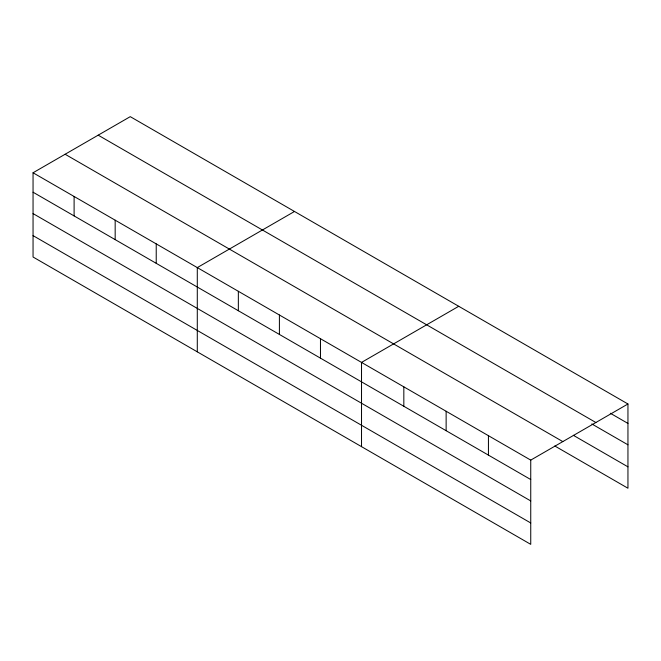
<?xml version="1.0" encoding="UTF-8"?>
<svg xmlns="http://www.w3.org/2000/svg" width="661" height="661" viewBox="0 0 661 661"><rect width="100%" height="100%" fill="white"/><g stroke="black" fill="none" stroke-linecap="round" stroke-linejoin="round"><path stroke-width="0.99" d="M33.05 172.769L530.742 460.114L530.742 544.35L33.05 257.013L33.05 172.769L130.258 116.65L627.95 403.987L627.95 488.231L554.802 445.993M294.5 211.47L197.292 267.598L197.292 351.834M458.734 306.291L361.526 362.418L361.526 446.654M530.742 460.114L627.95 403.987M610.326 413.249L627.95 423.42M98.183 135.166L595.875 422.511M591.818 423.949L627.95 444.812M573.31 435.293L627.95 466.84M65.125 154.253L562.817 441.589M33.05 192.211L530.742 479.547M33.05 213.594L530.742 500.931M33.05 235.622L530.742 522.967M488.438 435.69L488.438 455.123M446.134 411.266L446.134 430.699M403.83 386.842L403.83 406.275M320.469 338.713L320.469 358.146M279.405 315.008L279.405 334.441M238.348 291.303L238.348 310.736M156.227 243.892L156.227 263.326M115.171 220.179L115.171 239.621M74.106 196.474L74.106 215.916"/></g></svg>
